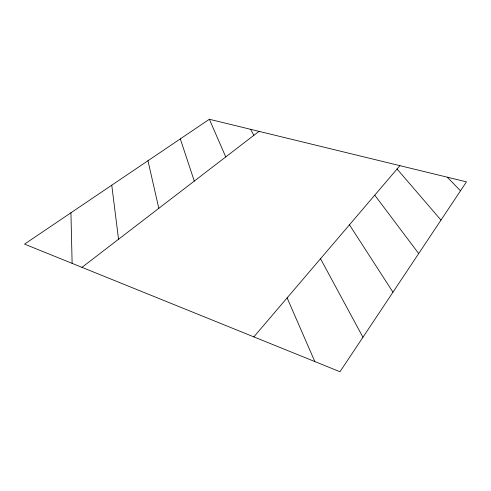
<?xml version="1.0" encoding="UTF-8"?>
<svg xmlns="http://www.w3.org/2000/svg" width="491" height="491" viewBox="0 0 491 491"><rect width="100%" height="100%" fill="white"/><g stroke="black" fill="none" stroke-linecap="round" stroke-linejoin="round"><path stroke-width="0.74" d="M253.847 336.887L399.92 165.657M81.972 267.35L259.027 131.355M209.356 119.264L24.55 244.119L339.987 371.736L466.45 181.854L209.356 119.264L225.75 156.917M447.295 177.19L460.484 190.815M397.059 169.002L440.979 220.091M374.75 195.154L418.694 253.559M349.451 224.81L392.966 292.182M250.606 129.305L253.859 135.326M320.525 258.726L362.947 337.256M287.118 297.884L314.841 361.56M180.307 138.892L194.283 181.087M147.969 160.741L158.814 208.331M111.758 185.205L118.54 239.264M70.931 212.787L72.128 263.366"/></g></svg>
